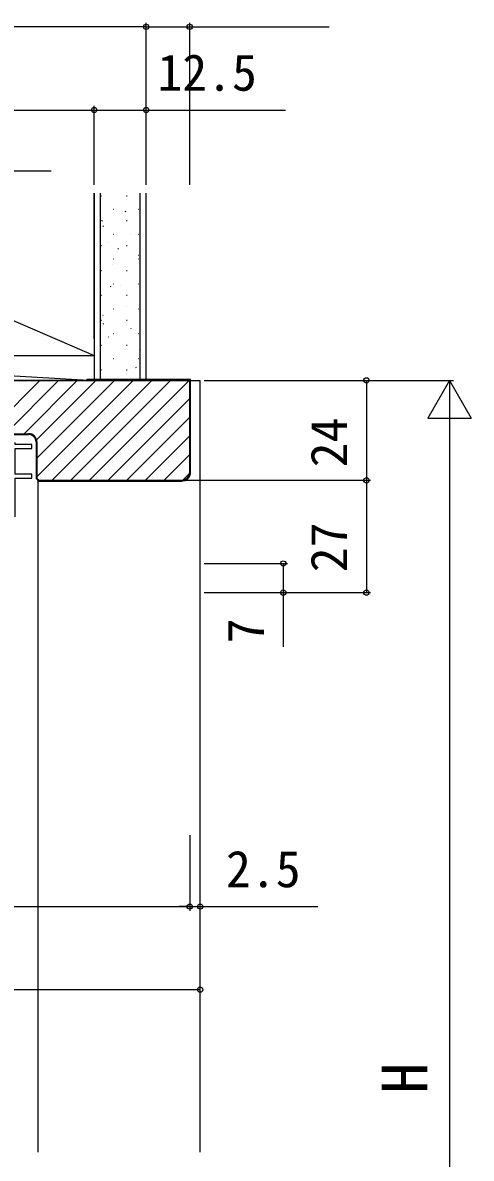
# Model space of a CAD drawing. Units: millimetres, scale not verified. Extents: x -525 to 525, y -783 to 780.
# Drawn here: x -341.6 to -233.7, y 309.8 to 582.8 of the extents above; entities that cross this region are included whole.
import ezdxf
from ezdxf.enums import TextEntityAlignment as Align

# ---------------------------------------------------------------- set-up
doc = ezdxf.new("R2010")
doc.units = ezdxf.units.MM
doc.header["$LTSCALE"] = 4
for name, color, linetype in [('0-3_YKK_11', 7, 'Continuous'), ('0-5_YKK_12', 2, 'Continuous'), ('0-8_YKK_D', 6, 'Continuous'), ('0-A_YSS_K', 3, 'Continuous'), ('0-B_YSS_KE', 3, 'Continuous')]:
    doc.layers.add(name, color=color, linetype=linetype)
doc.styles.add('ＭＳ ゴシック', font='')
doc.styles.get('ＭＳ ゴシック').set_extended_font_data('MS Gothic')

msp = doc.modelspace()

# ---------------------------------------------------------------- linework, layer by layer
at = {"layer": '0-3_YKK_11'}
msp.add_lwpolyline([(-343.4, 464), (-343.4, 473.3), (-339.4, 473.3), (-339.4, 474.3), (-343.4, 474.3), (-343.4, 480.4), (-339.4, 480.4), (-339.4, 481.4), (-343.4, 481.4), (-343.4, 481.9)], dxfattribs=at)
at = {"layer": '0-5_YKK_12'}
for p, q in [((-454.9, 496.8), (-298.9, 496.8)), ((-298.9, 311.293), (-298.9, 496.8)), ((-337.9, 311.293), (-337.9, 473))]:
    msp.add_line(p, q, dxfattribs=at)
at = {"layer": '0-8_YKK_D'}
for p, q in [((-311.9, 581.8), (-441.9, 581.8)), ((-311.9, 543.8), (-311.9, 582.8)), ((-311.9, 543.8), (-311.9, 582.8)), ((-301.4, 543.8), (-301.4, 582.8)), ((-324.4, 543.8), (-324.4, 562.8)), ((-324.4, 543.8), (-324.4, 562.8)), ((-311.9, 543.8), (-311.9, 562.8)), ((-429.4, 561.8), (-324.4, 561.8)), ((-297.9, 496.8), (-237.9, 496.8)), ((-295.9, 496.8), (-257.9, 496.8)), ((-258.9, 496.8), (-258.9, 472.8)), ((-238.9, 496.8), (-244.15, 487.707)), ((-238.9, 496.8), (-233.65, 487.707)), ((-238.9, 496.8), (-238.9, 478.613)), ((-244.15, 487.707), (-233.65, 487.707)), ((-238.9, 486.3), (-238.9, 178.3)), ((-302.4, 472.8), (-257.9, 472.8)), ((-301.4, 472.8), (-257.9, 472.8)), ((-258.9, 472.8), (-258.9, 445.8)), ((-297.9, 452.8), (-277.9, 452.8)), ((-297.9, 445.8), (-277.9, 445.8)), ((-296.9, 445.8), (-257.9, 445.8)), ((-301.4, 387.49), (-301.4, 369.316)), ((-301.4, 387.316), (-301.4, 369.316)), ((-298.9, 369.935), (-298.9, 371.316)), ((-452.4, 370.316), (-301.4, 370.316)), ((-301.4, 370.316), (-303.95, 370.316)), ((-301.4, 370.316), (-298.9, 370.316)), ((-298.9, 370.316), (-270.573, 370.316)), ((-298.9, 350.316), (-454.9, 350.316))]:
    msp.add_line(p, q, dxfattribs=at)
for points in [[(-311.9, 581.8), (-301.4, 581.8), (-267.85, 581.8)], [(-324.4, 561.8), (-311.9, 561.8), (-278.35, 561.8)], [(-376.9, 529.425), (-375.097, 531.228), (-359.135, 547.19), (-334.743, 547.19)], [(-278.9, 452.8), (-278.9, 445.8), (-278.9, 432.773)]]:
    msp.add_lwpolyline(points, dxfattribs=at)
for centre in [(-311.9, 581.8), (-311.9, 581.8), (-301.4, 581.8), (-324.4, 561.8), (-324.4, 561.8), (-311.9, 561.8), (-258.9, 496.8), (-258.9, 472.8), (-258.9, 472.8), (-278.9, 452.8), (-278.9, 445.8), (-258.9, 445.8), (-301.4, 370.316), (-301.4, 370.316), (-298.9, 370.316), (-298.9, 350.316)]:
    msp.add_circle(centre, 0.637, dxfattribs=at)
at = {"layer": '0-A_YSS_K'}
for p, q in [((-415.4, 541.8), (-324.4, 502.8)), ((-324.4, 506.8), (-324.4, 541.8)), ((-322.9, 496.8), (-322.9, 541.8)), ((-322.67, 541.19), (-322.57, 541.19)), ((-316.59, 541.19), (-316.49, 541.19)), ((-313.4, 541.8), (-313.4, 496.8)), ((-311.9, 496.8), (-311.9, 541.8)), ((-319.82, 537.96), (-319.72, 537.96)), ((-313.74, 537.96), (-313.64, 537.96)), ((-322.67, 535.21), (-322.57, 535.21)), ((-322.443, 535.195), (-322.424, 535.202)), ((-316.913, 537.387), (-316.746, 537.498)), ((-316.862, 537.171), (-316.844, 537.178)), ((-316.59, 535.21), (-316.49, 535.21)), ((-322.291, 533.827), (-322.125, 533.938)), ((-321.151, 529.971), (-321.132, 529.978)), ((-319.82, 531.98), (-319.72, 531.98)), ((-315.665, 531.914), (-315.646, 531.92)), ((-313.74, 531.98), (-313.64, 531.98)), ((-322.67, 529.23), (-322.57, 529.23)), ((-318.682, 528.381), (-318.515, 528.491)), ((-316.59, 529.23), (-316.49, 529.23)), ((-313.713, 526.923), (-313.694, 526.93)), ((-319.953, 524.713), (-319.934, 524.72)), ((-319.82, 526), (-319.72, 526)), ((-313.74, 526), (-313.64, 526)), ((-322.67, 523.25), (-322.57, 523.25)), ((-316.59, 523.25), (-316.49, 523.25)), ((-320.45, 519.375), (-320.284, 519.485)), ((-319.82, 520.02), (-319.72, 520.02)), ((-318.001, 519.722), (-317.982, 519.729)), ((-313.74, 520.02), (-313.64, 520.02)), ((-322.67, 517.27), (-322.57, 517.27)), ((-316.59, 517.27), (-316.49, 517.27)), ((-319.82, 514.04), (-319.72, 514.04)), ((-316.709, 514.498), (-316.69, 514.505)), ((-313.74, 514.04), (-313.64, 514.04)), ((-322.67, 511.29), (-322.57, 511.29)), ((-322.29, 512.522), (-322.271, 512.529)), ((-316.59, 511.29), (-316.49, 511.29)), ((-322.219, 510.368), (-322.053, 510.479)), ((-319.82, 508.06), (-319.72, 508.06)), ((-315.511, 509.24), (-315.493, 509.247)), ((-313.74, 508.06), (-313.64, 508.06)), ((-322.67, 505.31), (-322.57, 505.31)), ((-320.998, 507.298), (-320.979, 507.304)), ((-316.59, 505.31), (-316.49, 505.31)), ((-429.4, 502.8), (-324.4, 502.8)), ((-429.4, 502.8), (-324.4, 496.8)), ((-324.4, 502.8), (-324.4, 496.8)), ((-313.56, 504.25), (-313.541, 504.256)), ((-319.82, 502.08), (-319.72, 502.08)), ((-319.8, 502.04), (-319.781, 502.046)), ((-314.383, 499.884), (-314.216, 499.994)), ((-313.74, 502.08), (-313.64, 502.08)), ((-322.67, 499.33), (-322.57, 499.33)), ((-317.848, 497.049), (-317.829, 497.056)), ((-316.59, 499.33), (-316.49, 499.33)), ((-429.4, 496.8), (-324.4, 496.8)), ((-348.4, 485.852), (-337.452, 496.8)), ((-345.762, 484), (-332.962, 496.8)), ((-341.272, 484), (-328.472, 496.8)), ((-338.267, 482.514), (-323.981, 496.8)), ((-338.2, 478.091), (-319.491, 496.8)), ((-338.2, 473.601), (-315.001, 496.8)), ((-334.511, 472.8), (-310.511, 496.8)), ((-330.021, 472.8), (-306.021, 496.8)), ((-325.531, 472.8), (-301.531, 496.8)), ((-321.041, 472.8), (-301.4, 492.441)), ((-316.55, 472.8), (-301.4, 487.95)), ((-312.06, 472.8), (-301.4, 483.46)), ((-307.57, 472.8), (-301.4, 478.97)), ((-303.049, 472.831), (-301.431, 474.449))]:
    msp.add_line(p, q, dxfattribs=at)
msp.add_lwpolyline([(-324.4, 541.8), (-324.4, 496.8), (-311.9, 496.8)], dxfattribs=at)
at = {"layer": '0-B_YSS_KE'}
for p, q in [((-326.2, 497), (-326.2, 496.8)), ((-346.5, 483.8), (-340.2, 483.8))]:
    msp.add_line(p, q, dxfattribs=at)
for points in [[(-301.2, 474.8), (-301.2, 497), (-326.2, 497)], [(-301.4, 474.8), (-301.4, 496.8), (-452.4, 496.8), (-452.4, 474.8)], [(-375.6, 484), (-367.4, 484), (-367.4, 486.8), (-348.4, 486.8), (-348.4, 484), (-340.2, 484)], [(-338.4, 482), (-338.4, 473.217), (-337.783, 472.6), (-303.4, 472.6)], [(-338.2, 482), (-338.2, 473.3), (-337.7, 472.8), (-303.4, 472.8)]]:
    msp.add_lwpolyline(points, dxfattribs=at)
for centre, radius, start, end in [((-340.2, 482), 2, 0, 90), ((-340.2, 482), 1.8, 0, 90), ((-303.4, 474.8), 2.2, 270, 0), ((-303.4, 474.8), 2, 270, 0)]:
    msp.add_arc(centre, radius, start, end, dxfattribs=at)

# ---------------------------------------------------------------- texts
at = {"layer": '0-8_YKK_D', "style": 'ＭＳ ゴシック'}
for s, p in [('12.5', (-309.191, 563.8)), ('2.5', (-292.686, 372.316))]:
    msp.add_text(s, height=8.798, dxfattribs=at).set_placement(p, align=Align.BOTTOM_LEFT)
for s, height, p in [('24', 8.798, (-260.9, 475.902)), ('27', 8.798, (-260.9, 450.675)), ('7', 8.798, (-280.9, 433.614)), ('H', 11, (-240.9, 325.311))]:
    msp.add_text(s, height=height, rotation=90, dxfattribs=at).set_placement(p, align=Align.BOTTOM_LEFT)

doc.saveas('drawing.dxf')
